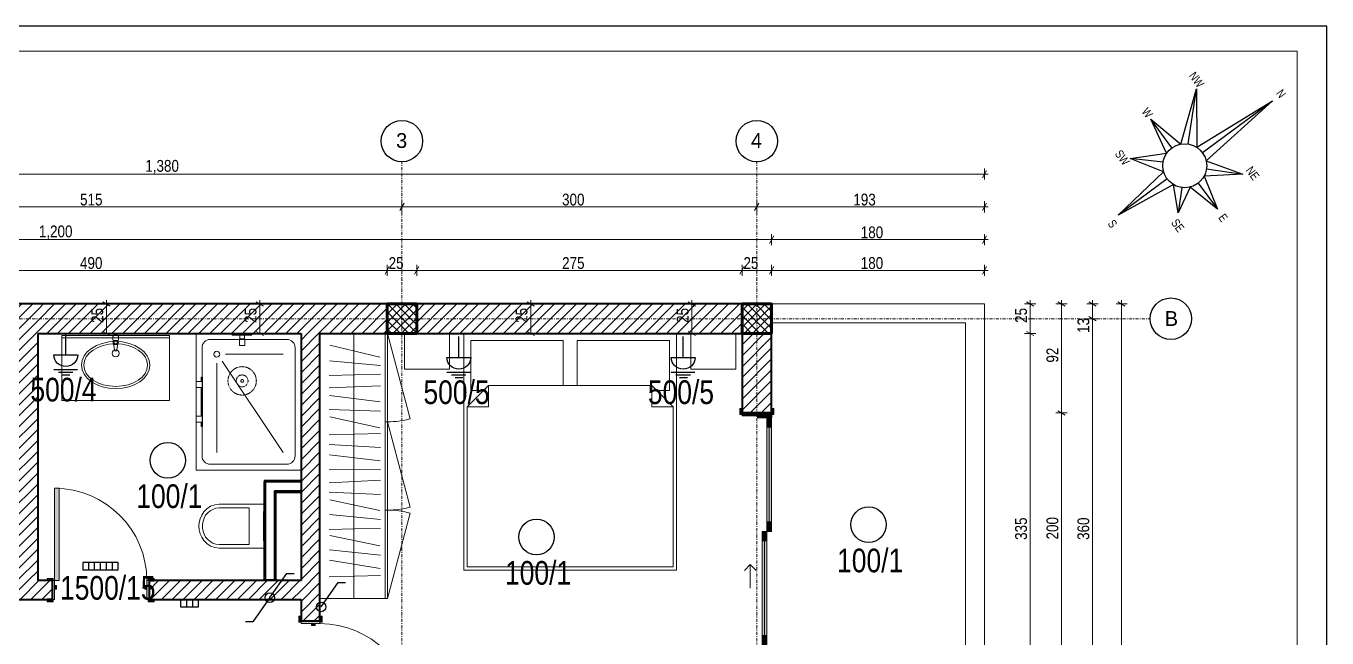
# Model space of a CAD drawing. Header units: millimetres. Extents: x -22688 to 165477, y -34508 to 218425.
# Drawn here: x 15659 to 26658, y 97877 to 103046 of the extents above; entities that cross this region are included whole.
import ezdxf

# ---------------------------------------------------------------- set-up
doc = ezdxf.new("R2010")
doc.units = ezdxf.units.MM
doc.header["$MEASUREMENT"] = 0
doc.linetypes.add('- Двойно прекъснати линии', pattern=[1093.611073, 529.166651, -211.666656, 141.111112, -211.666656])
doc.linetypes.add('Скрита линия (1)', pattern=[317.5, 211.666667, -105.833333])
for name, color, linetype in [('1 _ Плочи - Основни.Structural - Bearing', 7, 'Continuous'), ('1 _ Преградни_Стени - Външни .Non Structural - Bearing', 7, 'Continuous'), ('4 _ - Фрагмент - Чертежи.2D Elements', 7, 'Continuous'), ('6 _ - Конструктивни оси.Dimensioning', 7, 'Continuous'), ('7 _ - Основни елементи.2D Elements', 7, 'Continuous'), ('ELEKTRIKA', 24, 'Continuous'), ('Structural - Bearing', 7, 'Continuous')]:
    doc.layers.add(name, color=color, linetype=linetype)
doc.layers.add('3 _ - Обзавеждане - Вътрешно.Furniture', color=7, linetype='Continuous', true_color=0x6b6157)
doc.layers.add('6 _ - Размери - Основни.Dimensioning', color=7, linetype='Continuous', true_color=0x7a7a7a)
doc.layers.add('hatch', color=7, linetype='Continuous', lineweight=9, true_color=0x7a7a7a)
doc.styles.add('GENERATED_STYLE_3', font='GOTHICB.TTF')
doc.styles.add('GENERATED_STYLE_6', font='Cambria Math.ttf')
doc.styles.add('KIRILICA', font='MCSWIS.TTF', dxfattribs={"width": 0.8, "height": 20})
pattern_1 = [(45, (-46897.83, 95813.185), (-45.961934, 45.961934), [])]
pattern_2 = [(0, (-46897.83, 95813.19), (0, 99.99999), [0, -14.999998])]
pattern_3 = [(45, (-46897.833, 95813.185), (-35.355335, 35.355335), []), (135, (-46897.833, 95813.185), (35.355335, 35.355335), [])]

# ---------------------------------------------------------------- blocks, each defined once
blk = doc.blocks.new('ednofazna 500ka')
at = {"layer": 'ELEKTRIKA', "color": 1}
for p, q in [((90513, 116844), (90513, 116778)), ((90536, 116875), (90536, 116752)), ((90560, 116914), (90560, 116715)), ((90682, 116914), (90682, 116713)), ((90682, 116813), (90860, 116813))]:
    blk.add_line(p, q, dxfattribs=at)
at = {"layer": 'ELEKTRIKA', "color": 1, "extrusion": (0, 0, -1)}
blk.add_ellipse((90682, 116813), major_axis=(0, 101), ratio=0.960784, start_param=3.141593, end_param=6.283185, dxfattribs=at)
blk = doc.blocks.new('prekidac')
at = {"layer": 'ELEKTRIKA', "color": 30, "linetype": 'Continuous', "ltscale": 0.25}
blk.add_lwpolyline([(92607, 132570), (92750, 132775), (92813, 132775)], dxfattribs=at)
blk.add_circle((92607, 132570), 40.6, dxfattribs=at)
blk = doc.blocks.new('skali')
at = {"layer": 'ELEKTRIKA', "color": 30, "linetype": 'Continuous', "ltscale": 0.25}
for points in [[(90754, 114237), (90897, 114442), (90959, 114442)], [(90754, 114237), (90610, 114032), (90548, 114032)]]:
    blk.add_lwpolyline(points, dxfattribs=at)
blk.add_circle((90754, 114237), 40.6, dxfattribs=at)

msp = doc.modelspace()

# ---------------------------------------------------------------- hatches: boundary and pattern name
at = {"layer": '1 _ Преградни_Стени - Външни .Non Structural - Bearing', "linetype": 'Continuous', "lineweight": 0, "true_color": 0xdedede}
for points in [[(17671.1, 99195.1), (17683.1, 99195.1), (17671.1, 99207.1)], [(17671.1, 99207.1), (17683.1, 99195.1), (17683.1, 99207.1)], [(17671.1, 99195.1), (17671.1, 98371.3), (17683.1, 98371.3), (17683.1, 99195.1)], [(17683.1, 99195.1), (17983.7, 99195.1), (17983.7, 99207.1), (17683.1, 99207.1)], [(17759.1, 99107.1), (17771.1, 99107.1), (17759.1, 99119.1)], [(17759.1, 99119.1), (17771.1, 99107.1), (17771.1, 99119.1)], [(17759.1, 99107.1), (17759.1, 98371.3), (17771.1, 98371.3), (17771.1, 99107.1)], [(17771.1, 99107.1), (17983.7, 99107.1), (17983.7, 99119.1), (17771.1, 99119.1)]]:
    msp.add_hatch(color=254, dxfattribs=at).paths.add_polyline_path(points)
at = {"layer": '1 _ Преградни_Стени - Външни .Non Structural - Bearing', "linetype": 'Continuous', "lineweight": 15}
h = msp.add_hatch(dxfattribs=at)
h.set_pattern_fill('8_ГИПС_02_0001', color=256, scale=0.5, style=0, pattern_type=2)
h.set_pattern_definition(pattern_2)
h.paths.add_polyline_path([(17759.1, 99119.1), (17771.1, 99107.1), (17771.1, 99119.1)])
h = msp.add_hatch(dxfattribs=at)
h.set_pattern_fill('8_ГИПС_02_0001', color=256, scale=0.5, style=0, pattern_type=2)
h.set_pattern_definition(pattern_2)
h.paths.add_polyline_path([(17771.1, 99107.1), (17983.7, 99107.1), (17983.7, 99119.1), (17771.1, 99119.1)])
at = {"layer": 'hatch', "linetype": 'Continuous', "lineweight": 9}
h = msp.add_hatch(dxfattribs=at)
h.set_pattern_fill('COMMON_BRICK_0001', color=256, scale=0.5, style=0, pattern_type=2)
h.set_pattern_definition(pattern_1)
h.paths.add_polyline_path([(15760.2, 98361.3), (15760.2, 100698.8), (15510.2, 100698.8), (15510.2, 98361.3)])
h = msp.add_hatch(dxfattribs=at)
h.set_pattern_fill('COMMON_BRICK_0001', color=256, scale=0.5, style=0, pattern_type=2)
h.set_pattern_definition(pattern_1)
h.paths.add_polyline_path([(15760.2, 100698.8), (15760.2, 100448.8), (18712.5, 100448.8), (18712.5, 100698.8)])
h = msp.add_hatch(dxfattribs=at)
h.set_pattern_fill('1_БЕТОН_СГЛОБЯЕМИ_ЕЛЕМЕН_E7', color=256, scale=0.5, style=0, pattern_type=2)
h.set_pattern_definition(pattern_3)
h.paths.add_polyline_path([(18962.5, 100448.8), (18962.5, 100698.8), (18712.5, 100698.8), (18712.5, 100448.8)])
h = msp.add_hatch(dxfattribs=at)
h.set_pattern_fill('COMMON_BRICK_0001', color=256, scale=0.5, style=0, pattern_type=2)
h.set_pattern_definition(pattern_1)
h.paths.add_polyline_path([(21712.5, 100698.8), (18962.5, 100698.8), (18962.5, 100448.8), (21712.5, 100448.8)])
h = msp.add_hatch(dxfattribs=at)
h.set_pattern_fill('1_БЕТОН_СГЛОБЯЕМИ_ЕЛЕМЕН_E7', color=256, scale=0.5, style=0, pattern_type=2)
h.set_pattern_definition(pattern_3)
h.paths.add_polyline_path([(21962.5, 100448.8), (21962.5, 100698.8), (21712.5, 100698.8), (21712.5, 100448.8)])
h = msp.add_hatch(dxfattribs=at)
h.set_pattern_fill('COMMON_BRICK_0001', color=256, scale=0.5, style=0, pattern_type=2)
h.set_pattern_definition(pattern_1)
h.paths.add_polyline_path([(17983.7, 100448.8), (17983.7, 98018.8), (18143.7, 98018.8), (18143.7, 100448.8)])
h = msp.add_hatch(dxfattribs=at)
h.set_pattern_fill('COMMON_BRICK_0001', color=256, scale=0.5, style=0, pattern_type=2)
h.set_pattern_definition(pattern_1)
h.paths.add_polyline_path([(21962.5, 100448.8), (21712.5, 100448.8), (21712.5, 99777.6), (21962.5, 99777.6)])
at = {"layer": 'hatch', "linetype": 'Continuous', "lineweight": 9, "true_color": 0xdedede}
for points in [[(21712.5, 99764.6), (21712.5, 99814.6), (21693.5, 99814.6), (21693.5, 99764.6)], [(21847.5, 99777.6), (21712.5, 99777.6), (21712.5, 99752.6), (21847.5, 99752.6)], [(21847.5, 99777.6), (21847.5, 99737.6), (21962.5, 99737.6), (21962.5, 99777.6)], [(21981.5, 99764.6), (21981.5, 99814.6), (21962.5, 99814.6), (21962.5, 99764.6)], [(21922.5, 99737.6), (21922.5, 99657.6), (21962.5, 99657.6), (21962.5, 99737.6)], [(21942.5, 98857.6), (21942.5, 99657.6), (21922.5, 99657.6), (21922.5, 98857.6)], [(21962.5, 98857.6), (21962.5, 99657.6), (21942.5, 99657.6), (21942.5, 98857.6)], [(15900.2, 99141.3), (15900.2, 98361.3), (15940.2, 98361.3), (15940.2, 99141.3)], [(21882.5, 98777.6), (21882.5, 98697.6), (21922.5, 98697.6), (21922.5, 98777.6)], [(21962.5, 98777.6), (21962.5, 98857.6), (21922.5, 98857.6), (21922.5, 98777.6)], [(21902.5, 97897.6), (21902.5, 98697.6), (21882.5, 98697.6), (21882.5, 97897.6)], [(21922.5, 97897.6), (21922.5, 98697.6), (21902.5, 98697.6), (21902.5, 97897.6)], [(15888.2, 98380.3), (15838.2, 98380.3), (15838.2, 98361.3), (15888.2, 98361.3)], [(15880.2, 98201.3), (15900.2, 98201.3), (15900.2, 98361.3), (15880.2, 98361.3)], [(16680.2, 98201.3), (16700.2, 98201.3), (16700.2, 98361.3), (16680.2, 98361.3)], [(16692.2, 98361.3), (16742.2, 98361.3), (16742.2, 98380.3), (16692.2, 98380.3)], [(15900.2, 98321.3), (15900.2, 98289.3), (15916.2, 98289.3), (15916.2, 98321.3)], [(16680.2, 98289.3), (16680.2, 98321.3), (16664.2, 98321.3), (16664.2, 98289.3)], [(15888.2, 98201.3), (15838.2, 98201.3), (15838.2, 98182.3), (15888.2, 98182.3)], [(16692.2, 98182.3), (16742.2, 98182.3), (16742.2, 98201.3), (16692.2, 98201.3)], [(17964.7, 98010.8), (17983.7, 98010.8), (17983.7, 98060.8), (17964.7, 98060.8)], [(17983.7, 97998.8), (18143.7, 97998.8), (18143.7, 98018.8), (17983.7, 98018.8)], [(18143.7, 98010.8), (18162.7, 98010.8), (18162.7, 98060.8), (18143.7, 98060.8)], [(18071.7, 97998.8), (18071.7, 97982.8), (18103.7, 97982.8), (18103.7, 97998.8)], [(21922.5, 97817.6), (21922.5, 97897.6), (21882.5, 97897.6), (21882.5, 97817.6)]]:
    msp.add_hatch(color=254, dxfattribs=at).paths.add_polyline_path(points)
at = {"layer": 'hatch', "linetype": 'Continuous', "lineweight": 9}
h = msp.add_hatch(dxfattribs=at)
h.set_pattern_fill('COMMON_BRICK_0001', color=256, scale=0.5, style=0, pattern_type=2)
h.set_pattern_definition(pattern_1)
h.paths.add_polyline_path([(14672.2, 98361.3), (14672.2, 98201.3), (15880.2, 98201.3), (15880.2, 98361.3)])
h = msp.add_hatch(dxfattribs=at)
h.set_pattern_fill('COMMON_BRICK_0001', color=256, scale=0.5, style=0, pattern_type=2)
h.set_pattern_definition(pattern_1)
h.paths.add_polyline_path([(17983.7, 98361.3), (16700.2, 98361.3), (16700.2, 98201.3), (17983.7, 98201.3)])

# ---------------------------------------------------------------- linework, layer by layer
at = {"layer": '1 _ Плочи - Основни.Structural - Bearing', "linetype": 'Continuous', "lineweight": 20, "ltscale": 0.01, "flags": 128}
msp.add_lwpolyline([(21962.5, 93798.8), (23762.5, 93798.8), (23762.5, 100698.8), (21962.5, 100698.8), (9962.5, 100698.8), (9962.5, 93798.8)], close=True, dxfattribs=at)
at = {"layer": '1 _ Преградни_Стени - Външни .Non Structural - Bearing', "linetype": 'Continuous', "lineweight": 35, "ltscale": 0.01}
for p, q in [((17683.1, 99195.1), (17683.1, 99119.1)), ((17759.1, 99195.1), (17683.1, 99195.1)), ((17683.1, 99195.1), (17683.1, 99119.1)), ((17683.1, 99119.1), (17683.1, 98371.3)), ((17983.7, 99195.1), (17759.1, 99195.1)), ((17759.1, 99119.1), (17759.1, 99107.1)), ((17759.1, 99119.1), (17983.7, 99119.1)), ((17759.1, 99119.1), (17759.1, 99107.1)), ((17759.1, 98371.3), (17759.1, 99107.1))]:
    msp.add_line(p, q, dxfattribs=at)
at = {"layer": '1 _ Преградни_Стени - Външни .Non Structural - Bearing', "linetype": 'Continuous', "lineweight": 15, "ltscale": 0.01, "flags": 128}
for points in [[(17671.1, 99207.1), (17671.1, 99195.1)], [(17983.7, 99195.1), (17983.7, 99207.1)], [(17983.7, 99107.1), (17983.7, 99119.1)], [(17683.1, 98371.3), (17671.1, 98371.3)], [(17771.1, 98371.3), (17759.1, 98371.3)]]:
    msp.add_lwpolyline(points, dxfattribs=at)
at = {"layer": '1 _ Преградни_Стени - Външни .Non Structural - Bearing', "linetype": 'Continuous', "lineweight": 35, "ltscale": 0.01, "flags": 128}
for points in [[(17983.7, 99207.1), (17671.1, 99207.1)], [(17671.1, 99195.1), (17671.1, 98371.3)], [(17771.1, 99107.1), (17983.7, 99107.1)], [(17771.1, 98371.3), (17771.1, 99107.1)]]:
    msp.add_lwpolyline(points, dxfattribs=at)
at = {"layer": '1 _ Преградни_Стени - Външни .Non Structural - Bearing', "linetype": 'Continuous', "lineweight": 13, "ltscale": 0.01, "flags": 128}
for points in [[(17983.7, 99119.1), (17983.7, 99195.1)], [(17759.1, 98371.3), (17683.1, 98371.3)]]:
    msp.add_lwpolyline(points, dxfattribs=at)
at = {"layer": '3 _ - Обзавеждане - Вътрешно.Furniture', "linetype": 'Continuous', "lineweight": 20, "ltscale": 0.01}
for p, q in [((16871.1, 100432.1), (15962.4, 100432.1)), ((15962.4, 99882.1), (15962.4, 100432.1)), ((16871.1, 99882.1), (16871.1, 100432.1)), ((17466.1, 100433.8), (17506.1, 100433.8)), ((18429.3, 100448.8), (18429.3, 98211.3)), ((18694.9, 100448.8), (18694.9, 98211.3)), ((18714.9, 100448.8), (18694.9, 100448.8)), ((18714.9, 100448.8), (18907.9, 99728.3)), ((18857.7, 100148.8), (18857.7, 100448.8)), ((18857.7, 100448.8), (19240.1, 100448.8)), ((19240.1, 100448.8), (19240.1, 100148.8)), ((19359.6, 98448.8), (19359.6, 100448.8)), ((19359.6, 100448.8), (21159.6, 100448.8)), ((21159.6, 100448.8), (21159.6, 98448.8)), ((21279, 100148.8), (21279, 100448.8)), ((21279, 100448.8), (21661.4, 100448.8)), ((21661.4, 100448.8), (21661.4, 100148.8)), ((16871.1, 100412.1), (15962.4, 100412.1)), ((16403.2, 100389.7), (16403.2, 100374.9)), ((16430.4, 100389.7), (16403.2, 100389.7)), ((16430.4, 100374.9), (16430.4, 100389.7)), ((17146.7, 100328.8), (17146.7, 99414.7)), ((17863.7, 100398.8), (17216.7, 100398.8)), ((17466.1, 100403.8), (17506.1, 100403.8)), ((17933.7, 99414.7), (17933.7, 100328.8)), ((18649.7, 100247.9), (18228.8, 100349.6)), ((17317.4, 100214.3), (17833.7, 99444.7)), ((17346.7, 100273.8), (17833.7, 100273.8)), ((18654.8, 100178.1), (18223.8, 100219.4)), ((17271.7, 100198.8), (17271.7, 99444.7)), ((18655.7, 100104.3), (18222.9, 100093.2)), ((19240.1, 100148.8), (18857.7, 100148.8)), ((21661.4, 100148.8), (21279, 100148.8)), ((18655.6, 100007.2), (18222.9, 99990.3)), ((19389.6, 99828.8), (19569.6, 100008.8)), ((19569.6, 100008.8), (20259.6, 100008.8)), ((19569.6, 100008.8), (19569.6, 99828.8)), ((20259.6, 100008.8), (20949.6, 100008.8)), ((20949.6, 100008.8), (21129.6, 99828.8)), ((20949.6, 100008.8), (20949.6, 99828.8)), ((16871.1, 99882.1), (15962.4, 99882.1)), ((18654.2, 99872.1), (18224.4, 99925.4)), ((18655.7, 99791.9), (18222.9, 99805.6)), ((19389.6, 98478.8), (19389.6, 99828.8)), ((19389.6, 99828.8), (19569.6, 99828.8)), ((21129.6, 99828.8), (20949.6, 99828.8)), ((21129.6, 99828.8), (21129.6, 98478.8)), ((18650.6, 99651.6), (18228, 99745.9)), ((18714.9, 99702.9), (18694.9, 99702.9)), ((18714.9, 99702.9), (18907.9, 98982.5)), ((18655.8, 99603.2), (18222.8, 99594.3)), ((18655.4, 99485.8), (18223.2, 99511.7)), ((17216.7, 99344.7), (17863.7, 99344.7)), ((18654.2, 99372.4), (18224.4, 99425.1)), ((18655.8, 99300.5), (18222.8, 99297)), ((18655.6, 99090.2), (18222.9, 99107.3)), ((18655.6, 99208.7), (18223, 99188.8)), ((18651, 98953.2), (18227.6, 99044.3)), ((17546.2, 98976.3), (17291.2, 98976.3)), ((17546.2, 98821.3), (17546.2, 98976.3)), ((18654.8, 98878.3), (18223.7, 98919.2)), ((18714.9, 98957.1), (18694.9, 98957.1)), ((18714.9, 98211.3), (18907.9, 98931.7)), ((17151.9, 98836.9), (17151.9, 98805.7)), ((17546.2, 98666.3), (17546.2, 98821.3)), ((18655.7, 98804.7), (18222.9, 98792.8)), ((17291.2, 98666.3), (17546.2, 98666.3)), ((18651.4, 98655.2), (18227.2, 98742.3)), ((18654.6, 98576), (18224, 98621.5)), ((18653, 98464.3), (18225.5, 98533.2)), ((21159.6, 98448.8), (19359.6, 98448.8)), ((20259.6, 98478.8), (19389.6, 98478.8)), ((21129.6, 98478.8), (20259.6, 98478.8)), ((18655.7, 98404.9), (18222.9, 98392.6))]:
    msp.add_line(p, q, dxfattribs=at)
at = {"layer": '3 _ - Обзавеждане - Вътрешно.Furniture', "linetype": 'Continuous', "lineweight": 20, "ltscale": 0.01, "flags": 128}
msp.add_lwpolyline([(16441.8, 100414.6), (16437.8, 100372.7, -0.1210196), (16434.5, 100363.2), (16427.9, 100310.2, -0.8825663), (16405.7, 100310.2), (16399, 100363.2, -0.1210196), (16395.8, 100372.7), (16391.8, 100414.6, -1)], format="xyb", close=True, dxfattribs=at)
for points in [[(17096.7, 100448.8), (17096.7, 99294.7), (17983.7, 99294.7), (17983.7, 100448.8)], [(17403.1, 100448.8), (17403.1, 100433.8), (17466.1, 100433.8), (17466.1, 100403.8), (17464.1, 100403.8), (17464.1, 100348.8), (17508.1, 100348.8), (17508.1, 100403.8), (17506.1, 100403.8), (17506.1, 100433.8), (17569.1, 100433.8), (17569.1, 100448.8)], [(18714.9, 100448.8), (18714.9, 98211.3), (18143.7, 98211.3), (18143.7, 100448.8)], [(19569.6, 100008.8), (19529.6, 99968.8), (19419.6, 99968.8), (19419.6, 100388.8), (20199.6, 100388.8), (20199.6, 100008.8)], [(20319.6, 100008.8), (20319.6, 100388.8), (21099.6, 100388.8), (21099.6, 99968.8), (20989.6, 99968.8), (20949.6, 100008.8)], [(17151.7, 99663.7), (17151.7, 100079.7), (17140.7, 100079.7), (17140.7, 100044.7), (17096.7, 100044.7), (17096.7, 99991.7), (17140.7, 99991.7), (17140.7, 99751.7), (17096.7, 99751.7), (17096.7, 99698.7), (17140.7, 99698.7), (17140.7, 99663.7)], [(17291.1, 98636.3), (17671.1, 98636.3), (17671.1, 99006.3), (17291.1, 99006.3), (17253.8, 99002), (17218.5, 98989.2), (17187, 98968.6), (17161.1, 98941.3), (17144, 98914.1), (17131.4, 98884.6), (17123.7, 98853.3), (17121.1, 98821.3), (17123.7, 98789.3), (17131.4, 98758.1), (17144, 98728.5), (17161.1, 98701.3), (17187, 98674), (17218.5, 98653.5), (17253.8, 98640.7)], [(17671.1, 98698.3), (17671.1, 98944.3), (17666.1, 98944.3), (17666.1, 98698.3)]]:
    msp.add_lwpolyline(points, close=True, dxfattribs=at)
at = {"layer": '3 _ - Обзавеждане - Вътрешно.Furniture', "linetype": 'Continuous', "lineweight": 20, "ltscale": 0.01}
for centre, radius in [((16416.8, 100281), 30), ((17271.7, 100273.8), 25)]:
    msp.add_circle(centre, radius, dxfattribs=at)
at = {"layer": '3 _ - Обзавеждане - Вътрешно.Furniture', "linetype": 'Скрита линия (1)', "lineweight": 20, "ltscale": 0.01}
for radius in [120, 50, 12]:
    msp.add_circle((17486.1, 100048.8), radius, dxfattribs=at)
at = {"layer": '3 _ - Обзавеждане - Вътрешно.Furniture', "linetype": 'Continuous', "lineweight": 20, "ltscale": 0.01}
for centre, radius, start, end in [((16416.8, 100374.6), 21.1, 212.77103, 327.22897), ((16416.8, 100374.9), 13.6, 180, 0), ((17216.7, 100328.8), 70, 90, 180), ((17863.7, 100328.8), 70, 0, 90), ((18714.9, 100448.8), 745.8, 270, 285), ((17216.7, 99414.7), 70, 180, 270), ((17863.7, 99414.7), 70, 270, 0), ((17298, 98830.2), 146.2, 92.66001, 177.38831), ((18714.9, 99702.9), 745.8, 270, 285), ((18714.9, 98211.3), 745.8, 75, 90), ((17298, 98812.4), 146.2, 182.61169, 267.33999)]:
    msp.add_arc(centre, radius, start, end, dxfattribs=at)
for major_axis, ratio in [((290, 0), 0.6866667), ((270, 0), 0.6666667)]:
    msp.add_ellipse((16416.8, 100182.1), major_axis=major_axis, ratio=ratio, dxfattribs=at)
at = {"layer": '4 _ - Фрагмент - Чертежи.2D Elements', "linetype": 'Continuous', "lineweight": 25, "ltscale": 0.01}
for points in [[(5658.2, 88196), (26658.2, 88196), (26658.2, 103046)], [(26658.2, 103046), (5658.2, 103046)], [(25485.5, 102049.7), (25555.2, 102515.5)], [(25605.2, 101976.8), (26197.1, 102414.7)], [(25347.8, 102017.6), (25168.9, 102259.5)], [(25272.1, 101896), (24993.1, 101926.2)], [(25306.2, 101755.5), (24891.9, 101449)], [(25639.9, 101841), (25947.8, 101795)], [(25430.6, 101681.9), (25398.7, 101468.7)], [(25569, 101718.7), (25731.7, 101498.8)]]:
    msp.add_lwpolyline(points, dxfattribs=at)
msp.add_lwpolyline([(25557.1, 102022), (26197.1, 102414.7), (25637.1, 101906.8), (25947.8, 101795), (25620, 101779.1), (25731.7, 101498.8), (25501.8, 101686), (25398.7, 101468.7), (25361, 101706.1), (24891.9, 101449), (25277.1, 101814.4), (24993.1, 101926.2), (25302.1, 101971.1), (25168.9, 102259.5), (25422.3, 102049.1), (25555.2, 102515.5)], close=True, dxfattribs=at)
msp.add_circle((25455.7, 101866.1), 186, dxfattribs=at)
at = {"layer": '6 _ - Конструктивни оси.Dimensioning', "linetype": '- Двойно прекъснати линии', "lineweight": 13, "ltscale": 0.05}
for p, q in [((18837.1, 100899), (18837.1, 101899)), ((21837.1, 100899), (21837.1, 101899)), ((18837.1, 93474.5), (18837.1, 100899)), ((21837.1, 93474.5), (21837.1, 100899)), ((9477.7, 100573.8), (24163.2, 100573.8)), ((24163.2, 100573.8), (25163.2, 100573.8))]:
    msp.add_line(p, q, dxfattribs=at)
at = {"layer": '6 _ - Конструктивни оси.Dimensioning', "linetype": 'Continuous', "lineweight": 25, "ltscale": 0.01}
for centre in [(18837.1, 102074), (21837.1, 102074), (25338.2, 100573.8)]:
    msp.add_circle(centre, 175, dxfattribs=at)
at = {"layer": '6 _ - Конструктивни оси.Dimensioning', "linetype": '- Двойно прекъснати линии', "lineweight": 13, "ltscale": 0.01}
for p in [(18837.1, 100899), (18837.1, 100899), (21837.1, 100899), (21837.1, 100899), (24163.2, 100573.8), (24163.2, 100573.8)]:
    msp.add_point(p, dxfattribs=at)
at = {"layer": '6 _ - Размери - Основни.Dimensioning', "linetype": 'Continuous', "lineweight": 20, "ltscale": 0.01}
for p, q in [((23762.5, 101795.2), (9962.5, 101795.2)), ((23744.4, 101764), (23780.5, 101826.5)), ((23762.5, 101842.1), (23762.5, 101748.4)), ((23793, 101795.2), (23762.5, 101795.2)), ((18819.1, 101487.3), (18855.2, 101549.8)), ((18837.1, 101565.4), (18837.1, 101471.6)), ((21819.1, 101487.3), (21855.2, 101549.8)), ((21837.1, 101565.4), (21837.1, 101471.6)), ((23744.4, 101487.3), (23780.5, 101549.8)), ((23762.5, 101565.4), (23762.5, 101471.6)), ((18837.1, 101518.5), (13687.1, 101518.5)), ((21837.1, 101518.5), (18837.1, 101518.5)), ((23762.5, 101518.5), (21837.1, 101518.5)), ((23793, 101518.5), (23762.5, 101518.5)), ((21962.5, 101241.8), (9962.5, 101241.8)), ((21944.4, 101210.5), (21980.5, 101273)), ((21962.5, 101288.7), (21962.5, 101194.9)), ((23762.5, 101241.8), (21962.5, 101241.8)), ((23744.4, 101210.5), (23780.5, 101273)), ((23762.5, 101288.7), (23762.5, 101194.9)), ((23793, 101241.8), (23762.5, 101241.8)), ((18712.5, 100982.4), (13810.2, 100982.4)), ((18694.4, 100951.1), (18730.5, 101013.6)), ((18712.5, 101029.2), (18712.5, 100935.5)), ((18962.5, 100982.4), (18712.5, 100982.4)), ((18944.4, 100951.1), (18980.5, 101013.6)), ((18962.5, 101029.2), (18962.5, 100935.5)), ((21712.5, 100982.4), (18962.5, 100982.4)), ((21694.4, 100951.1), (21730.5, 101013.6)), ((21712.5, 101029.2), (21712.5, 100935.5)), ((21962.5, 100982.4), (21712.5, 100982.4)), ((21944.4, 100951.1), (21980.5, 101013.6)), ((21962.5, 101029.2), (21962.5, 100935.5)), ((23762.5, 100982.4), (21962.5, 100982.4)), ((23744.4, 100951.1), (23780.5, 101013.6)), ((23762.5, 101029.2), (23762.5, 100935.5)), ((23793, 100982.4), (23762.5, 100982.4)), ((16385.2, 100698.8), (16291.4, 100698.8)), ((16369.6, 100680.7), (16307.1, 100716.8)), ((16338.3, 100698.8), (16338.3, 100729.3)), ((16338.3, 100448.8), (16338.3, 100698.8)), ((17681.4, 100698.8), (17587.6, 100698.8)), ((17665.8, 100680.7), (17603.3, 100716.8)), ((17634.5, 100698.8), (17634.5, 100729.3)), ((17634.5, 100448.8), (17634.5, 100698.8)), ((19972.6, 100698.8), (19878.9, 100698.8)), ((19957, 100680.7), (19894.5, 100716.8)), ((19925.7, 100698.8), (19925.7, 100729.3)), ((19925.7, 100448.8), (19925.7, 100698.8)), ((21334.3, 100698.8), (21240.6, 100698.8)), ((21318.7, 100680.7), (21256.2, 100716.8)), ((21287.4, 100698.8), (21287.4, 100729.3)), ((21287.4, 100448.8), (21287.4, 100698.8)), ((24195.5, 100698.8), (24101.8, 100698.8)), ((24179.9, 100680.7), (24117.4, 100716.8)), ((24148.7, 100698.8), (24148.7, 100729.3)), ((24148.7, 100448.8), (24148.7, 100698.8)), ((24460.5, 100698.8), (24366.7, 100698.8)), ((24444.9, 100680.7), (24382.4, 100716.8)), ((24413.6, 100698.8), (24413.6, 100729.3)), ((24413.6, 99777.6), (24413.6, 100698.8)), ((24722.3, 100698.8), (24628.6, 100698.8)), ((24706.7, 100680.7), (24644.2, 100716.8)), ((24675.5, 100698.8), (24675.5, 100729.3)), ((24675.5, 100573.8), (24675.5, 100698.8)), ((24968.6, 100698.8), (24874.9, 100698.8)), ((24953, 100680.7), (24890.5, 100716.8)), ((24921.7, 100698.8), (24921.7, 100729.3)), ((24921.7, 93798.8), (24921.7, 100698.8)), ((24722.3, 100573.8), (24628.6, 100573.8)), ((24644.2, 100591.8), (24706.7, 100555.7)), ((24675.5, 96973.8), (24675.5, 100573.8)), ((16385.2, 100448.8), (16291.4, 100448.8)), ((16307.1, 100466.8), (16369.6, 100430.7)), ((17681.4, 100448.8), (17587.6, 100448.8)), ((17603.3, 100466.8), (17665.8, 100430.7)), ((19972.6, 100448.8), (19878.9, 100448.8)), ((19894.5, 100466.8), (19957, 100430.7)), ((21334.3, 100448.8), (21240.6, 100448.8)), ((21256.2, 100466.8), (21318.7, 100430.7)), ((24195.5, 100448.8), (24101.8, 100448.8)), ((24117.4, 100466.8), (24179.9, 100430.7)), ((24148.7, 97098.8), (24148.7, 100448.8)), ((24460.5, 99777.6), (24366.7, 99777.6)), ((24382.4, 99795.6), (24444.9, 99759.5)), ((24413.6, 97777.6), (24413.6, 99777.6))]:
    msp.add_line(p, q, dxfattribs=at)
at = {"layer": '7 _ - Основни елементи.2D Elements', "linetype": 'Continuous', "lineweight": 20, "ltscale": 0.8, "flags": 128}
msp.add_lwpolyline([(6908.2, 102834.1), (26405.5, 102834.1), (26405.5, 88411.6), (6908.2, 88411.6)], close=True, dxfattribs=at)
at = {"layer": 'ELEKTRIKA'}
for p, q in [((16189.1, 98453.3), (16189.1, 98513.3)), ((16239.1, 98453.3), (16239.1, 98513.3)), ((16289.1, 98453.3), (16289.1, 98513.3)), ((16339.1, 98453.3), (16339.1, 98513.3)), ((16389.1, 98453.3), (16389.1, 98513.3)), ((17116, 98201.3), (16966, 98201.3)), ((17016, 98201.3), (17016, 98141.3)), ((17066, 98201.3), (17066, 98141.3))]:
    msp.add_line(p, q, dxfattribs=at)
msp.add_lwpolyline([(16139.1, 98513.3), (16139.1, 98453.3), (16439.1, 98453.3), (16439.1, 98513.3)], close=True, dxfattribs=at)
msp.add_lwpolyline([(16966, 98201.3), (16966, 98141.3), (17116, 98141.3), (17116, 98201.3)], dxfattribs=at)
at = {"layer": 'ELEKTRIKA', "color": 1}
for centre in [(16857.4, 99377.5), (22782.5, 98834.3), (19974.9, 98729.8)]:
    msp.add_circle(centre, 150, dxfattribs=at)
at = {"layer": 'Structural - Bearing', "linetype": 'Continuous', "lineweight": 20, "ltscale": 0.01}
for p, q in [((21712.5, 99814.6), (21693.5, 99814.6)), ((21693.5, 99814.6), (21693.5, 99764.6)), ((21712.5, 99764.6), (21712.5, 99814.6)), ((21847.5, 99777.6), (21712.5, 99777.6)), ((21712.5, 99777.6), (21712.5, 99752.6)), ((21847.5, 99752.6), (21847.5, 99777.6)), ((21981.5, 99814.6), (21962.5, 99814.6)), ((21962.5, 99814.6), (21962.5, 99764.6)), ((21981.5, 99764.6), (21981.5, 99814.6)), ((21693.5, 99764.6), (21712.5, 99764.6)), ((21712.5, 99752.6), (21847.5, 99752.6)), ((21922.5, 99737.6), (21922.5, 99657.6)), ((21962.5, 99737.6), (21922.5, 99737.6)), ((21922.5, 99657.6), (21962.5, 99657.6)), ((21942.5, 98857.6), (21942.5, 99657.6)), ((21962.5, 99764.6), (21981.5, 99764.6)), ((21962.5, 99657.6), (21962.5, 99737.6)), ((21882.5, 98777.6), (21882.5, 98697.6)), ((21922.5, 98777.6), (21882.5, 98777.6)), ((21962.5, 98857.6), (21922.5, 98857.6)), ((21922.5, 98857.6), (21922.5, 98777.6)), ((21922.5, 98777.6), (21962.5, 98777.6)), ((21922.5, 98697.6), (21922.5, 98777.6)), ((21962.5, 98777.6), (21962.5, 98857.6)), ((21882.5, 98697.6), (21922.5, 98697.6)), ((21902.5, 97897.6), (21902.5, 98697.6)), ((21922.5, 97897.6), (21882.5, 97897.6)), ((21882.5, 97897.6), (21882.5, 97817.6)), ((21922.5, 97817.6), (21922.5, 97897.6))]:
    msp.add_line(p, q, dxfattribs=at)
at = {"layer": 'Structural - Bearing', "linetype": 'Continuous', "lineweight": 40, "ltscale": 0.01}
for p, q in [((21712.5, 99777.6), (21712.5, 99814.6)), ((21712.5, 99777.6), (21712.5, 99814.6)), ((21712.5, 99777.6), (21712.5, 99814.6)), ((21847.5, 99777.6), (21712.5, 99777.6)), ((21847.5, 99777.6), (21712.5, 99777.6)), ((21847.5, 99777.6), (21712.5, 99777.6)), ((21962.5, 99777.6), (21847.5, 99777.6)), ((21962.5, 99777.6), (21847.5, 99777.6)), ((21962.5, 99777.6), (21847.5, 99777.6)), ((21962.5, 99777.6), (21962.5, 99814.6)), ((21962.5, 99777.6), (21962.5, 99814.6)), ((21962.5, 99777.6), (21962.5, 99814.6)), ((15880.2, 98361.3), (15838.2, 98361.3)), ((15880.2, 98361.3), (15838.2, 98361.3)), ((15880.2, 98361.3), (15838.2, 98361.3)), ((15880.2, 98361.3), (15880.2, 98201.3)), ((15880.2, 98361.3), (15880.2, 98201.3)), ((15880.2, 98361.3), (15880.2, 98201.3)), ((16700.2, 98361.3), (16742.2, 98361.3)), ((16700.2, 98361.3), (16700.2, 98201.3)), ((16700.2, 98361.3), (16700.2, 98201.3)), ((16700.2, 98361.3), (16700.2, 98201.3)), ((16700.2, 98361.3), (16742.2, 98361.3)), ((16700.2, 98361.3), (16742.2, 98361.3)), ((15880.2, 98201.3), (15838.2, 98201.3)), ((15880.2, 98201.3), (15838.2, 98201.3)), ((15880.2, 98201.3), (15838.2, 98201.3)), ((16700.2, 98201.3), (16742.2, 98201.3)), ((16700.2, 98201.3), (16742.2, 98201.3)), ((16700.2, 98201.3), (16742.2, 98201.3)), ((17983.7, 98018.8), (17983.7, 98060.8)), ((17983.7, 98018.8), (17983.7, 98060.8)), ((17983.7, 98018.8), (17983.7, 98060.8)), ((18143.7, 98018.8), (17983.7, 98018.8)), ((18143.7, 98018.8), (17983.7, 98018.8)), ((18143.7, 98018.8), (17983.7, 98018.8)), ((18143.7, 98018.8), (18143.7, 98060.8)), ((18143.7, 98018.8), (18143.7, 98060.8)), ((18143.7, 98018.8), (18143.7, 98060.8))]:
    msp.add_line(p, q, dxfattribs=at)
at = {"layer": 'Structural - Bearing', "linetype": 'Continuous', "lineweight": 30, "ltscale": 0.01}
for p, q in [((21847.5, 99777.6), (21962.5, 99777.6)), ((21847.5, 99737.6), (21847.5, 99777.6)), ((21962.5, 99777.6), (21962.5, 99737.6)), ((21962.5, 99737.6), (21847.5, 99737.6))]:
    msp.add_line(p, q, dxfattribs=at)
at = {"layer": 'Structural - Bearing', "linetype": 'Continuous', "lineweight": 15, "ltscale": 0.01}
for p, q in [((15900.2, 99141.3), (15900.2, 98361.3)), ((15940.2, 99141.3), (15900.2, 99141.3)), ((15940.2, 98361.3), (15940.2, 99141.3)), ((15880.2, 98201.3), (15880.2, 98361.3)), ((15880.2, 98361.3), (15900.2, 98361.3)), ((15900.2, 98361.3), (15900.2, 98201.3)), ((15900.2, 98361.3), (15940.2, 98361.3)), ((16680.2, 98201.3), (16680.2, 98361.3)), ((16680.2, 98361.3), (16700.2, 98361.3)), ((16700.2, 98361.3), (16700.2, 98201.3)), ((15900.2, 98321.3), (15916.2, 98321.3)), ((15900.2, 98289.3), (15900.2, 98321.3)), ((15916.2, 98289.3), (15900.2, 98289.3)), ((15916.2, 98321.3), (15916.2, 98289.3)), ((16664.2, 98289.3), (16664.2, 98321.3)), ((16664.2, 98321.3), (16680.2, 98321.3)), ((16680.2, 98289.3), (16664.2, 98289.3)), ((16680.2, 98321.3), (16680.2, 98289.3)), ((15900.2, 98201.3), (15880.2, 98201.3)), ((16700.2, 98201.3), (16680.2, 98201.3)), ((18143.7, 98018.8), (17983.7, 98018.8)), ((17983.7, 98018.8), (17983.7, 97998.8)), ((18143.7, 97998.8), (18143.7, 98018.8)), ((17983.7, 97998.8), (18143.7, 97998.8)), ((18071.7, 97998.8), (18071.7, 97982.8)), ((18103.7, 97998.8), (18071.7, 97998.8)), ((18071.7, 97982.8), (18103.7, 97982.8)), ((18103.7, 97982.8), (18103.7, 97998.8))]:
    msp.add_line(p, q, dxfattribs=at)
at = {"layer": 'Structural - Bearing', "linetype": 'Continuous', "lineweight": 18, "ltscale": 0.01}
for p, q in [((21782.5, 98497.6), (21732.5, 98447.6)), ((21782.5, 98297.6), (21782.5, 98497.6)), ((21782.5, 98497.6), (21832.5, 98447.6)), ((15888.2, 98380.3), (15838.2, 98380.3)), ((15838.2, 98380.3), (15838.2, 98361.3)), ((15838.2, 98361.3), (15888.2, 98361.3)), ((15888.2, 98361.3), (15888.2, 98380.3)), ((16742.2, 98380.3), (16692.2, 98380.3)), ((16692.2, 98380.3), (16692.2, 98361.3)), ((16692.2, 98361.3), (16742.2, 98361.3)), ((16742.2, 98361.3), (16742.2, 98380.3)), ((15888.2, 98201.3), (15838.2, 98201.3)), ((15838.2, 98201.3), (15838.2, 98182.3)), ((15838.2, 98182.3), (15888.2, 98182.3)), ((15888.2, 98182.3), (15888.2, 98201.3)), ((16742.2, 98201.3), (16692.2, 98201.3)), ((16692.2, 98201.3), (16692.2, 98182.3)), ((16692.2, 98182.3), (16742.2, 98182.3)), ((16742.2, 98182.3), (16742.2, 98201.3)), ((17964.7, 98010.8), (17964.7, 98060.8)), ((17964.7, 98060.8), (17983.7, 98060.8)), ((17983.7, 98010.8), (17964.7, 98010.8)), ((17983.7, 98060.8), (17983.7, 98010.8)), ((18143.7, 98010.8), (18143.7, 98060.8)), ((18143.7, 98060.8), (18162.7, 98060.8)), ((18162.7, 98010.8), (18143.7, 98010.8)), ((18162.7, 98060.8), (18162.7, 98010.8))]:
    msp.add_line(p, q, dxfattribs=at)
at = {"layer": 'Structural - Bearing', "linetype": 'Continuous', "lineweight": 40, "ltscale": 0.01, "flags": 128}
for points in [[(15760.2, 100698.8), (15510.2, 100698.8)], [(18712.5, 100698.8), (15760.2, 100698.8)], [(21712.5, 100698.8), (18962.5, 100698.8)], [(15760.2, 100448.8), (17983.7, 100448.8)], [(15760.2, 98361.3), (15760.2, 100448.8)], [(17983.7, 100448.8), (17983.7, 98361.3)], [(18143.7, 100448.8), (18712.5, 100448.8)], [(18143.7, 98018.8), (18143.7, 100448.8)], [(18962.5, 100448.8), (21712.5, 100448.8)], [(21712.5, 100448.8), (21712.5, 99777.6)], [(21962.5, 99777.6), (21962.5, 100448.8)], [(15880.2, 98361.3), (15760.2, 98361.3)], [(17983.7, 98361.3), (16700.2, 98361.3)], [(14672.2, 98201.3), (15880.2, 98201.3)], [(16700.2, 98201.3), (17983.7, 98201.3)], [(17983.7, 98201.3), (17983.7, 98018.8)]]:
    msp.add_lwpolyline(points, dxfattribs=at)
at = {"layer": 'Structural - Bearing', "linetype": 'Continuous', "lineweight": 60, "ltscale": 0.01, "flags": 128}
for points in [[(18962.5, 100448.8), (18962.5, 100698.8), (18712.5, 100698.8), (18712.5, 100448.8)], [(21962.5, 100448.8), (21962.5, 100698.8), (21712.5, 100698.8), (21712.5, 100448.8)]]:
    msp.add_lwpolyline(points, close=True, dxfattribs=at)
at = {"layer": 'Structural - Bearing', "linetype": 'Continuous', "lineweight": 20, "ltscale": 0.01, "flags": 128}
for points in [[(23602.5, 100698.8), (21962.5, 100698.8)], [(23762.5, 100698.8), (23602.5, 100698.8)], [(23762.5, 93798.8), (23762.5, 100698.8)], [(21962.5, 100538.8), (23602.5, 100538.8)], [(23602.5, 100538.8), (23602.5, 93958.8)]]:
    msp.add_lwpolyline(points, dxfattribs=at)
for points in [[(21942.5, 98857.6), (21942.5, 99657.6), (21922.5, 99657.6), (21922.5, 98857.6)], [(21962.5, 98857.6), (21962.5, 99657.6), (21942.5, 99657.6), (21942.5, 98857.6)], [(21902.5, 97897.6), (21902.5, 98697.6), (21882.5, 98697.6), (21882.5, 97897.6)], [(21922.5, 97897.6), (21922.5, 98697.6), (21902.5, 98697.6), (21902.5, 97897.6)]]:
    msp.add_lwpolyline(points, close=True, dxfattribs=at)
at = {"layer": 'Structural - Bearing', "linetype": 'Continuous', "lineweight": 15, "ltscale": 0.01}
for centre in [(15900.2, 98361.3), (18143.7, 97218.8)]:
    msp.add_arc(centre, 780, 0, 90, dxfattribs=at)

# ---------------------------------------------------------------- block references
at = {"layer": 'ELEKTRIKA', "rotation": 90}
for p in [(132807.7, 9585.5), (136130.7, 9563.7), (138028.3, 9563.7)]:
    msp.add_blockref('ednofazna 500ka', p, dxfattribs=at)
at = {"layer": 'ELEKTRIKA'}
for name, p in [('skali', (-73033.6, -16019)), ('prekidac', (-74452.6, -34430.3))]:
    msp.add_blockref(name, p, dxfattribs=at)

# ---------------------------------------------------------------- texts
at = {"layer": '4 _ - Фрагмент - Чертежи.2D Elements', "linetype": 'Continuous', "lineweight": 25, "char_height": 71.838, "attachment_point": 7, "rotation": 306.49633, "style": 'GENERATED_STYLE_3'}
for s, insert in [('\\A1;{\\W0.800000x;\\pql;\\fArial|b0|i0|c0|p34;NW}', (25487, 102625.2)), ('\\A1;\\pxql;{\\fArial|b0|i0|c0|p34;\\W0.8;N}', (26224, 102476.7)), ('\\A1;{\\W0.800000x;\\pql;\\fArial|b0|i0|c0|p34;W}', (25087.1, 102322.4)), ('\\A1;{\\W0.800000x;\\pql;\\fArial|b0|i0|c0|p34;SW}', (24859.7, 101964.9)), ('\\A1;\\pxql;{\\fArial|b0|i0|c0|p34;\\W0.8;NE}', (25967.6, 101826)), ('\\A1;{\\W0.800000x;\\pql;\\fArial|b0|i0|c0|p34;SE}', (25335.3, 101383)), ('\\A1;{\\W0.800000x;\\pql;\\fArial|b0|i0|c0|p34;E}', (25735.2, 101426.6)), ('\\A1;{\\W0.800000x;\\pql;\\fArial|b0|i0|c0|p34;S}', (24799.4, 101375.3))]:
    msp.add_mtext(s, dxfattribs=dict(at, insert=insert))
at = {"layer": '6 _ - Конструктивни оси.Dimensioning', "linetype": 'Continuous', "lineweight": 13, "char_height": 125, "attachment_point": 1, "style": 'GENERATED_STYLE_6'}
for s, insert in [('\\A1;{\\pql;\\pt0;\\fCentury Gothic|b0|i0|c0|p34;3}', (18788.3, 102141.5)), ('\\A1;{\\pql;\\pt0;\\fCentury Gothic|b0|i0|c0|p34;4}', (21788.3, 102141.5)), ('\\A1;{\\pql;\\pt0;\\fCentury Gothic|b0|i0|c0|p34;В}', (25287.6, 100638))]:
    msp.add_mtext(s, dxfattribs=dict(at, insert=insert))
at = {"layer": '6 _ - Размери - Основни.Dimensioning', "linetype": 'Continuous', "lineweight": 35, "char_height": 100, "attachment_point": 7, "style": 'GENERATED_STYLE_6'}
for s, insert in [('\\A1;{\\W0.850000x;\\pql;\\fCentury Gothic|b0|i0|c0|p34;1,380}', (16667.1, 101796.2)), ('\\A1;{\\W0.850000x;\\pql;\\fCentury Gothic|b0|i0|c0|p34;515}', (16115.9, 101528.8)), ('\\A1;{\\W0.850000x;\\pql;\\fCentury Gothic|b0|i0|c0|p34;300}', (20190.9, 101528.8)), ('\\A1;{\\W0.850000x;\\pql;\\fCentury Gothic|b0|i0|c0|p34;193}', (22653.6, 101528.8)), ('\\A1;{\\W0.850000x;\\pql;\\fCentury Gothic|b0|i0|c0|p34;1,200}', (15767.1, 101242.7)), ('\\A1;{\\W0.850000x;\\pql;\\fCentury Gothic|b0|i0|c0|p34;180}', (22716.3, 101252.1)), ('\\A1;{\\W0.850000x;\\pql;\\fCentury Gothic|b0|i0|c0|p34;490}', (16115.1, 100992.6)), ('\\A1;{\\W0.850000x;\\pql;\\fCentury Gothic|b0|i0|c0|p34;25}', (18724.5, 100992.6)), ('\\A1;{\\W0.850000x;\\pql;\\fCentury Gothic|b0|i0|c0|p34;275}', (20191.3, 100992.6)), ('\\A1;{\\W0.850000x;\\pql;\\fCentury Gothic|b0|i0|c0|p34;25}', (21724.5, 100992.6)), ('\\A1;{\\W0.850000x;\\pql;\\fCentury Gothic|b0|i0|c0|p34;180}', (22716.3, 100992.6))]:
    msp.add_mtext(s, dxfattribs=dict(at, insert=insert))
at = {"layer": '6 _ - Размери - Основни.Dimensioning', "linetype": 'Continuous', "lineweight": 35, "char_height": 100, "attachment_point": 7, "rotation": 90, "style": 'GENERATED_STYLE_6'}
for s, insert in [('\\A1;{\\W0.850000x;\\pql;\\fCentury Gothic|b0|i0|c0|p34;25}', (16312.5, 100538.4)), ('\\A1;{\\W0.850000x;\\pql;\\fCentury Gothic|b0|i0|c0|p34;25}', (17608.7, 100538.4)), ('\\A1;{\\W0.850000x;\\pql;\\fCentury Gothic|b0|i0|c0|p34;25}', (19899.9, 100538.4)), ('\\A1;{\\W0.850000x;\\pql;\\fCentury Gothic|b0|i0|c0|p34;25}', (21261.6, 100538.4)), ('\\A1;{\\W0.850000x;\\pql;\\fCentury Gothic|b0|i0|c0|p34;25}', (24122.8, 100538.4)), ('\\A1;{\\W0.850000x;\\pql;\\fCentury Gothic|b0|i0|c0|p34;13}', (24649.6, 100453.9)), ('\\A1;{\\W0.850000x;\\pql;\\fCentury Gothic|b0|i0|c0|p34;92}', (24387.8, 100202.8)), ('\\A1;{\\W0.850000x;\\pql;\\fCentury Gothic|b0|i0|c0|p34;335}', (24122.8, 98705.2)), ('\\A1;{\\W0.850000x;\\pql;\\fCentury Gothic|b0|i0|c0|p34;200}', (24387.8, 98709)), ('\\A1;{\\W0.850000x;\\pql;\\fCentury Gothic|b0|i0|c0|p34;360}', (24649.6, 98705.2))]:
    msp.add_mtext(s, dxfattribs=dict(at, insert=insert))
at = {"layer": 'ELEKTRIKA', "color": 1, "linetype": 'Continuous', "ltscale": 0.25, "char_height": 200, "style": 'KIRILICA'}
for s, insert, width, attachment_point in [('{\\fArial|b0|i0|c0|p34;500/4}', (16255.2, 100074.9), 883.306, 3), ('{\\fArial|b0|i0|c0|p34;500/5}', (19578.2, 100053.1), 883.306, 3), ('{\\fArial|b0|i0|c0|p34;500/5}', (21475.8, 100053.1), 883.306, 3), ('{\\fArial|b0|i0|c0|p34;100/1}', (16591.1, 98971.9), 584.474, 7), ('{\\fArial|b0|i0|c0|p34;100/1}', (22516.1, 98428.7), 584.474, 7), ('{\\fArial|b0|i0|c0|p34;100/1}', (19708.5, 98324.2), 584.474, 7), ('{\\fArial|b0|i0|c0|p34;1500/15}', (15946.1, 98197.5), 584.474, 7)]:
    msp.add_mtext(s, dxfattribs=dict(at, insert=insert, width=width, attachment_point=attachment_point))

doc.saveas('drawing.dxf')
